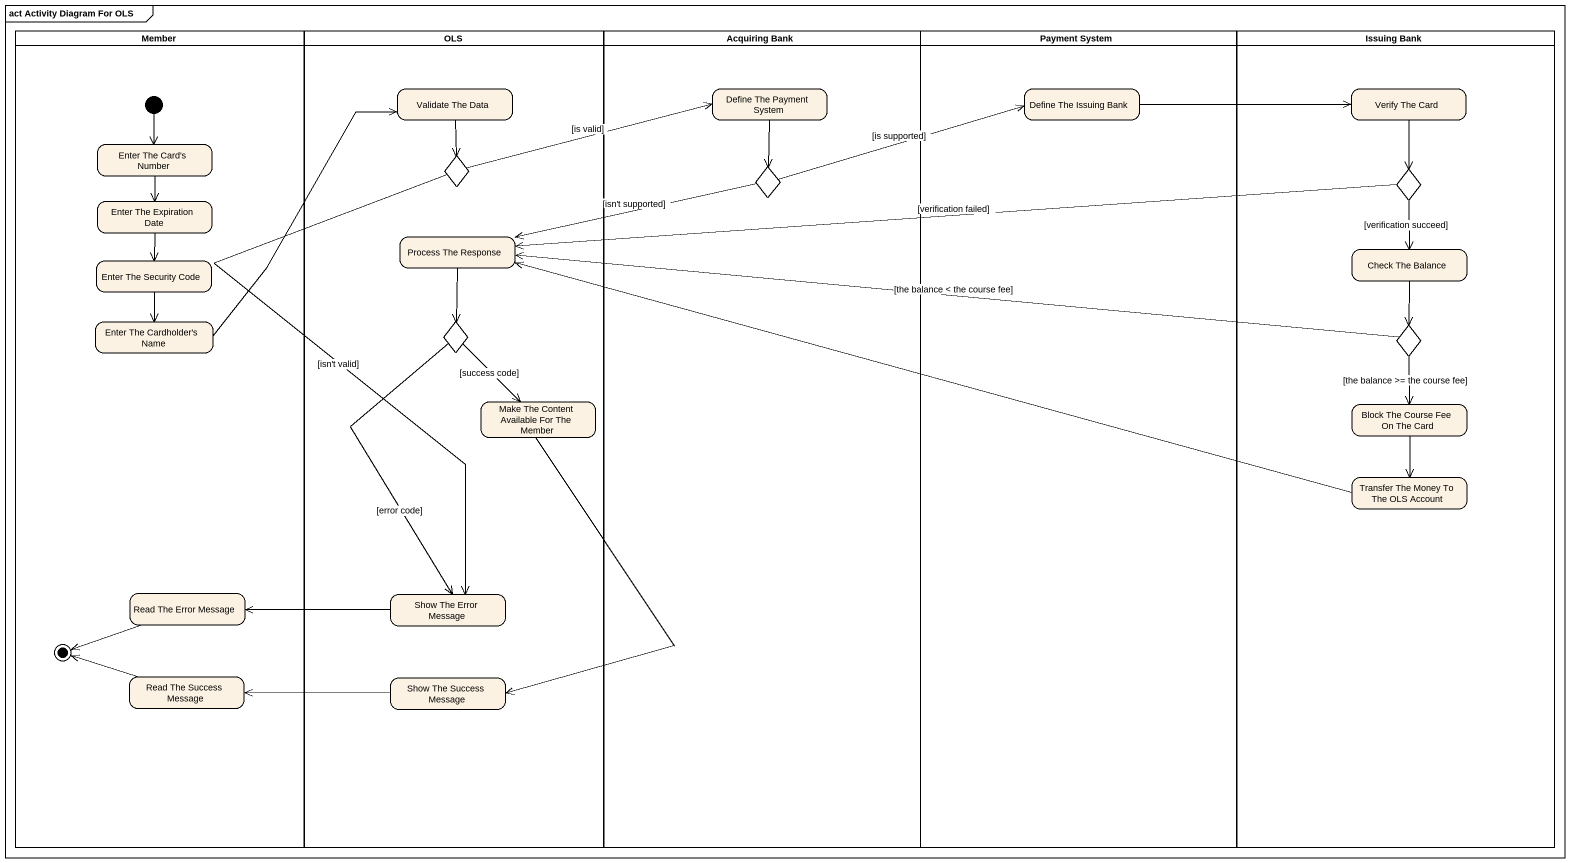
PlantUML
@startuml
mainframe act Activity Diagram For OLS
hide empty description
state Member <<partition>> {
  state "Enter The Card's Number" as Enter_The_Card_s_Number
  state "Enter The Expiration Date" as Enter_The_Expiration_Date
  state "Enter The Security Code" as Enter_The_Security_Code
  state "Enter The Cardholder's Name" as Enter_The_Cardholder_s_Name
  state "Read The Error Message" as Read_The_Error_Message
  state "Read The Success Message" as Read_The_Success_Message
  [*] --> Enter_The_Card_s_Number
  Read_The_Error_Message -left-> [*]
  Read_The_Success_Message -left-> [*]
}
state OLS <<partition>> {
  state "Validate The Data" as Validate_The_Data
  state choice1 <<choice>>
  state "Process The Response" as Process_The_Response
  state choice4 <<choice>>
  state "Make The Content Available For The Member" as Make_The_Content_Available
  state "Show The Error Message" as Show_The_Error_Message
  state "Show The Success Message" as Show_The_Success_Message
}
state "Acquiring Bank" as Acquiring_Bank <<partition>> {
  state "Define The Payment System" as Define_The_Payment_System
  state choice2 <<choice>>
}
state "Payment System" as Payment_System <<partition>> {
  state "Define The Issuing Bank" as Define_The_Issuing_Bank
}
state "Issuing Bank" as Issuing_Bank <<partition>> {
  state "Verify The Card" as Verify_The_Card
  state choice3 <<choice>>
  state "Check The Balance" as Check_The_Balance
  state choice5 <<choice>>
  state "Block The Course Fee On The Card" as Block_The_Course_Fee_On_The
  state "Transfer The Money To The OLS Account" as Transfer_The_Money_To_The
}
Validate_The_Data --> choice1
Define_The_Payment_System --> choice2
Define_The_Issuing_Bank -right-> Verify_The_Card
Verify_The_Card --> choice3
Enter_The_Card_s_Number --> Enter_The_Expiration_Date
choice1 -right-> Define_The_Payment_System : [is valid]
choice1 --> Show_The_Error_Message : [isn't valid]
choice2 -right-> Define_The_Issuing_Bank : [is supported]
choice2 -left-> Process_The_Response : [isn't supported]
Enter_The_Expiration_Date --> Enter_The_Security_Code
choice3 -left-> Process_The_Response : [verification failed]
choice3 --> Check_The_Balance : [verification succeed]
Process_The_Response --> choice4
Enter_The_Security_Code --> Enter_The_Cardholder_s_Name
Check_The_Balance --> choice5
Enter_The_Cardholder_s_Name -up-> Validate_The_Data
choice4 --> Make_The_Content_Available : [success code]
choice4 --> Show_The_Error_Message : [error code]
choice5 -left-> Process_The_Response : [the balance < the course fee]
choice5 --> Block_The_Course_Fee_On_The : [the balance >= the course fee]
Make_The_Content_Available --> Show_The_Success_Message
Block_The_Course_Fee_On_The --> Transfer_The_Money_To_The
Transfer_The_Money_To_The -left-> Process_The_Response
Show_The_Error_Message -left-> Read_The_Error_Message
Show_The_Success_Message -left-> Read_The_Success_Message
@enduml
